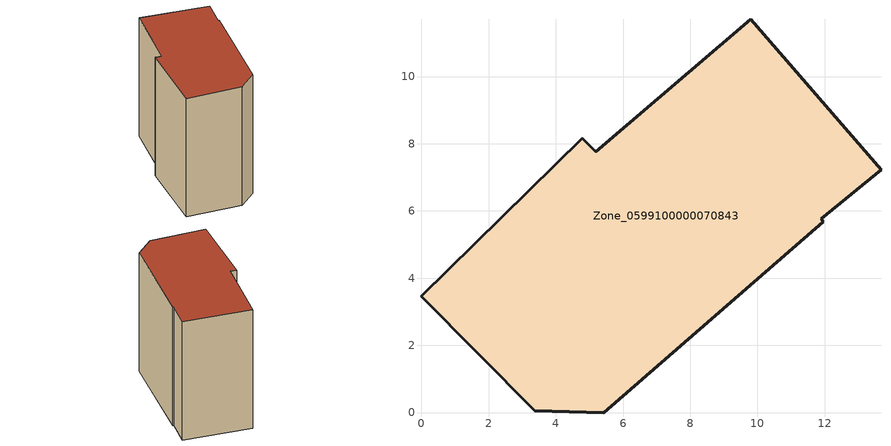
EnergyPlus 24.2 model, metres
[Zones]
Zone_0599100000070843
 floor ground (C_G): 5.43,0 3.37,0.06 0,3.46 4.79,8.16 5.19,7.77 9.81,11.7 13.68,7.22 11.9,5.76 11.96,5.68 z0
 wall outside (C_F): 3.37,0.06 5.43,0 11.96,5.68 11.9,5.76 13.68,7.22 9.81,11.7 5.19,7.77 4.79,8.16 0,3.46 3.37,0.06 z0:11.06
 roof outside (C_R): 13.68,7.22 9.81,11.7 5.19,7.77 4.79,8.16 0,3.46 3.37,0.06 5.43,0 11.96,5.68 11.9,5.76 z11.06
[BUILDING]
Pand.0599100000070843: North Axis=0; Terrain=City; Loads Convergence Tolerance Value=0.04; Temperature Convergence Tolerance Value=0.4; Solar Distribution=FullExterior; Maximum Number of Warmup Days=25; Minimum Number of Warmup Days=1
[Site:Location]
Rotterdam.The.Hague.AP_ZH_NLD Design_Conditions: Latitude=51.96; Longitude=4.45; Time Zone=1; Elevation=-4.5
[SITE:GROUNDTEMPERATURE:BUILDINGSURFACE]
18, 18, 18, 18, 18, 18, 18, 18, 18, 18, 18, 18
[MATERIAL] Thermal Absorptance=0.9; Solar Absorptance=0.7; Visible Absorptance=0.7
Name | Roughness | Thickness | Conductivity | Density | Specific Heat
G.TC.1946 | MediumSmooth | 0.15 | 1 | 540 | 1210
F.TC.1946 | Rough | 0.3 | 0.857143 | 1920 | 840
R.TC.1946 | MediumRough | 0.2 | 0.909091 | 1500 | 1000
[CONSTRUCTION]
C_G: G.TC.1946
C_F: F.TC.1946
C_R: R.TC.1946
[ZONE]
Zone_0599100000070843: Type=1; Multiplier=1; Ceiling Height=Autocalculate; Volume=Autocalculate; Floor Area=autocalculate; Part of Total Floor Area=Yes
[ZONEINFILTRATION:DESIGNFLOWRATE]
Infil_Zone_0599100000070843: Zone or ZoneList or Space or SpaceList=Zone_0599100000070843; Schedule=AlwaysOn; Design Flow Rate Calculation Method=Flow/Area; Flow Rate per Floor Area=0.003; Constant Term Coefficient=1; Temperature Term Coefficient=0; Velocity Term Coefficient=0; Velocity Squared Term Coefficient=0
[HVACTEMPLATE:ZONE:IDEALLOADSAIRSYSTEM]
Zone_0599100000070843: Maximum Heating Supply Air Temperature=50; Minimum Cooling Supply Air Temperature=13; Maximum Heating Supply Air Humidity Ratio=0.0156; Minimum Cooling Supply Air Humidity Ratio=0.0077; Heating Limit=NoLimit; Cooling Limit=NoLimit; Dehumidification Control Type=ConstantSensibleHeatRatio; Cooling Sensible Heat Ratio=0.7; Dehumidification Setpoint=60; Humidification Control Type=None; Humidification Setpoint=30; Outdoor Air Method=None; Outdoor Air Flow Rate per Person=0.00944; Outdoor Air Flow Rate per Zone Floor Area=0; Outdoor Air Flow Rate per Zone=0; Demand Controlled Ventilation Type=None; Outdoor Air Economizer Type=NoEconomizer; Heat Recovery Type=None; Sensible Heat Recovery Effectiveness=0.7; Latent Heat Recovery Effectiveness=0.65
[ZONECONTROL:THERMOSTAT]
ThermostatControl_Zone_0599100000070843: Zone or ZoneList=Zone_0599100000070843; Control Type Schedule=DualSetpointControlType; Control 1=Thermostat_Zone_0599100000070843; Temperature Difference Between Cutout And Setpoint=0
[THERMOSTATSETPOINT:DUALSETPOINT]
Thermostat_Zone_0599100000070843: Heating Setpoint Temperature Schedule=HeatingSetpoint_Zone_0599100000070843; Cooling Setpoint Temperature Schedule=CoolingSetpoint_Zone_0599100000070843
[SCHEDULE:COMPACT]
HeatingSetpoint_Zone_0599100000070843: Through: 12/31, For: AllDays, Until: 24:00, 21
CoolingSetpoint_Zone_0599100000070843: Through: 12/31, For: AllDays, Until: 24:00, 24
DualSetpointControlType: Through: 12/31, For: AllDays, Until: 24:00, 4
AlwaysOn: Through: 12/31, For: AllDays, Until: 24:00, 1
